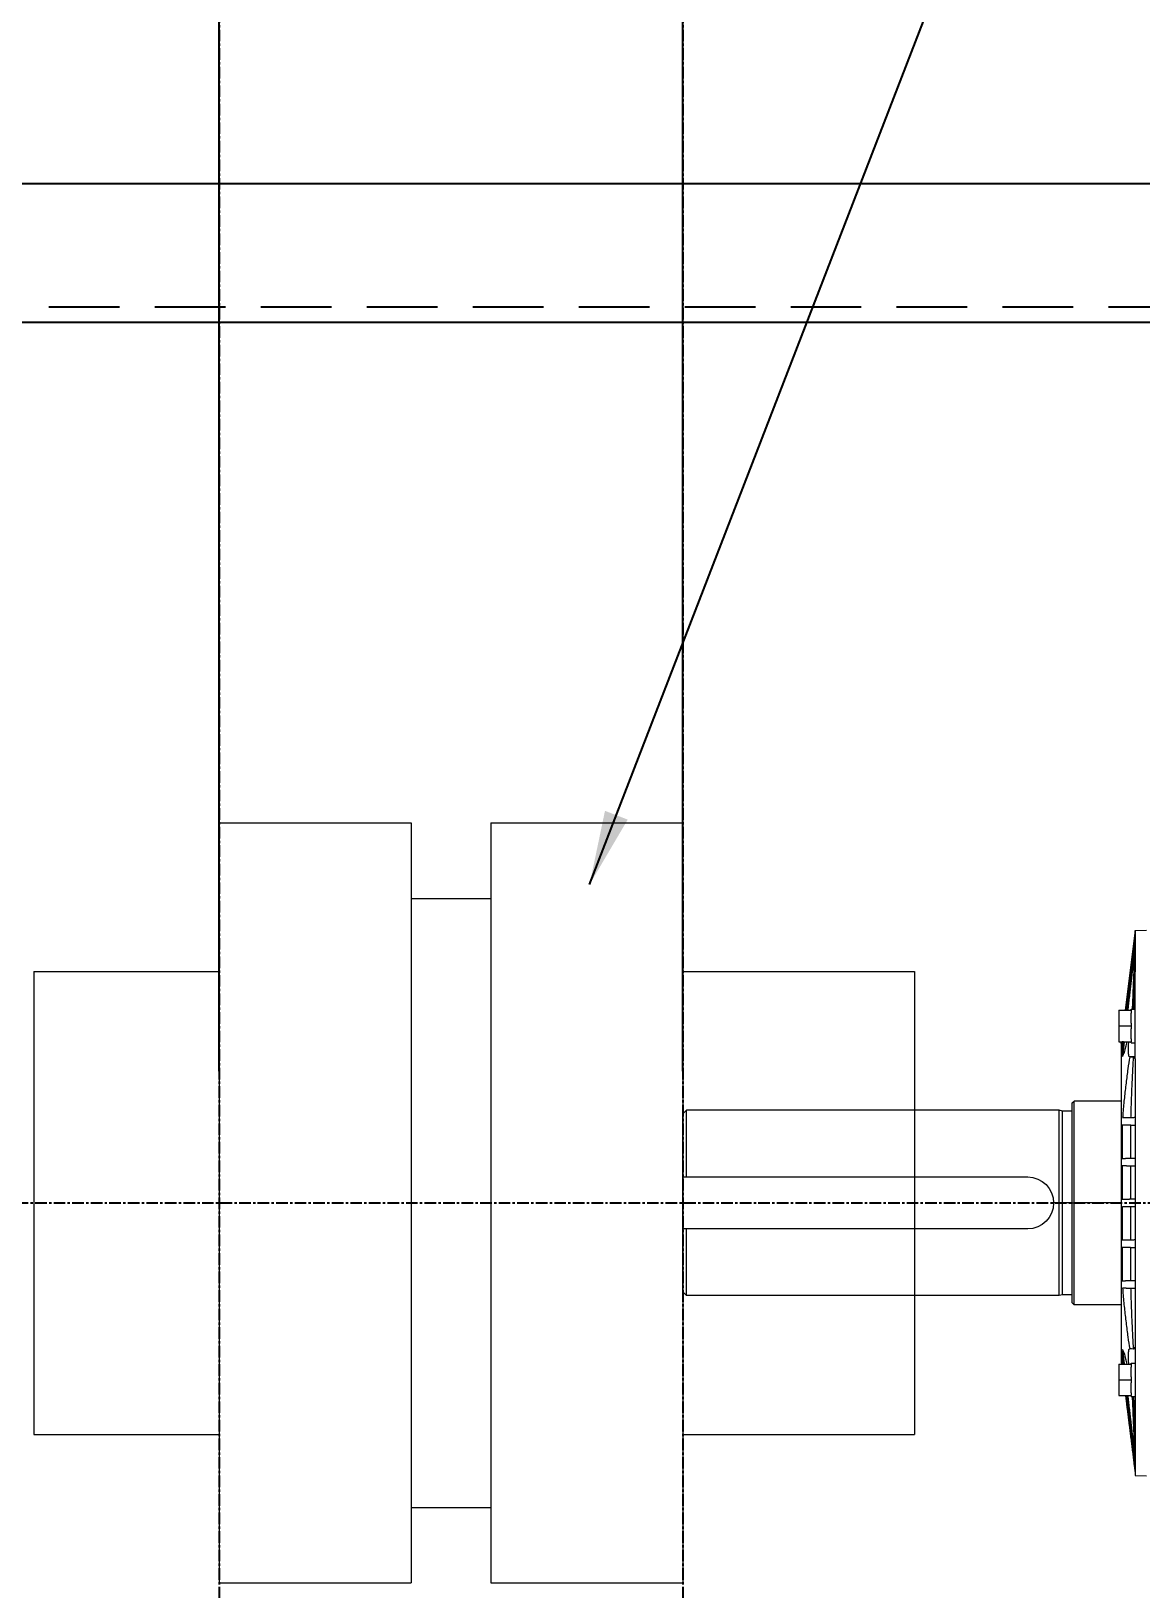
# Model space of a CAD drawing. Header units: millimetres. Extents: x -2122 to 22797, y 3569 to 89276.
# Drawn here: x 363 to 961, y 78658 to 79498 of the extents above; entities that cross this region are included whole.
import ezdxf

# ---------------------------------------------------------------- set-up
doc = ezdxf.new("R2010")
doc.units = ezdxf.units.MM
doc.header["$LTSCALE"] = 20
doc.linetypes.add('CENTER', pattern=[2, 1.25, -0.25, 0.25, -0.25])
doc.linetypes.add('HIDDEN', pattern=[9.525, 6.35, -3.175])
doc.layers.add('IA-DIBUJO', color=3, linetype='Continuous', lineweight=30)
doc.layers.add('IA-TRAZ', color=8, linetype='Continuous', lineweight=5)
for name, color, linetype in [('IA-DIM', 7, 'Continuous'), ('IA-EJES', 4, 'CENTER'), ('IA-ESTRUCTURAS', 2, 'Continuous'), ('IA-SEGM', 1, 'HIDDEN'), ('IA-TEXT', 2, 'Continuous')]:
    doc.layers.add(name, color=color, linetype=linetype)
doc.styles.add('ING-AMB', font='romans.shx', dxfattribs={"width": 0.75, "oblique": 15})
doc.dimstyles.new('ING-AMB 16', dxfattribs={"dimscale": 16, "dimtxt": 3, "dimasz": 2.5, "dimexe": 1, "dimexo": 1, "dimgap": 1, "dimtad": 1, "dimdec": 0, "dimzin": 0, "dimdsep": 46, "dimtxsty": 'ING-AMB', "dimcen": 0.1, "dimclrd": 7, "dimclre": 7, "dimclrt": 2, "dimadec": 0, "dimazin": 0, "dimtfac": 1, "dimtdec": 0, "dimtmove": 0, "dimatfit": 0, "dimfxl": 1.25, "dimtfill": 1, "dimtolj": 1, "dimtzin": 0, "dimarcsym": 1})
doc.dimstyles.new('ING-AMB 20', dxfattribs={"dimscale": 20, "dimtxt": 3, "dimasz": 2.5, "dimexe": 1, "dimexo": 1, "dimgap": 1, "dimtad": 1, "dimdec": 0, "dimzin": 0, "dimdsep": 46, "dimtxsty": 'ING-AMB', "dimcen": 0.1, "dimclrd": 7, "dimclre": 7, "dimclrt": 2, "dimadec": 0, "dimazin": 0, "dimtfac": 1, "dimtdec": 0, "dimtmove": 0, "dimatfit": 0, "dimfxl": 1.25, "dimtolj": 1, "dimtzin": 0, "dimarcsym": 1})

# ---------------------------------------------------------------- blocks, each defined once
blk = doc.blocks.new('*D11')
at = {"layer": 'Defpoints', "color": 0, "transparency": 16777216}
for p in [(-827.86, 80191.37), (-827.86, 79416.24), (2067.14, 79416.24)]:
    blk.add_point(p, dxfattribs=at)
at = {"layer": 'IA-DIM', "color": 7, "lineweight": -2, "transparency": 16777216}
for p, q in [((-827.86, 79436.24), (-827.86, 80211.37)), ((2067.14, 79436.24), (2067.14, 80211.37)), ((2017.14, 80191.37), (-777.86, 80191.37))]:
    blk.add_line(p, q, dxfattribs=at)
at = {"layer": 'IA-DIM', "color": 7, "transparency": 16777216}
for points in [[(-777.86, 80199.71), (-777.86, 80183.04), (-827.86, 80191.37)], [(2017.14, 80199.71), (2017.14, 80183.04), (2067.14, 80191.37)]]:
    blk.add_solid(points, dxfattribs=at)
at = {"layer": 'IA-DIM', "color": 2, "transparency": 16777216, "insert": (619.64, 80241.37), "char_height": 60, "attachment_point": 5, "style": 'ING-AMB'}
blk.add_mtext('\\A1;2895', dxfattribs=at)
blk = doc.blocks.new('A$C9f9da7af')
at = {"color": 0, "linetype": 'Continuous', "lineweight": 0}
for p, q in [((-2417.61, -3158.27), (-2417.76, -3152.27)), ((-2416.11, -3158.34), (-2417.61, -3158.27)), ((-2395.35, -3158.27), (-2417.61, -3158.27)), ((-2416.09, -3158.34), (-2416.11, -3158.34)), ((-2374.57, -3163.53), (-2416.11, -3158.34)), ((-2414.08, -3158.34), (-2414.75, -3158.34)), ((-2408.58, -3158.34), (-2409.97, -3158.34)), ((-2395.35, -3158.22), (-2395.35, -3158.27)), ((-2348.38, -3158.22), (-2395.35, -3158.22)), ((-2375.12, -3160.42), (-2375.12, -3158.22)), ((-2357.02, -3160.42), (-2357.02, -3158.22)), ((-2349.54, -3158.22), (-2349.37, -3161.44)), ((-2348.38, -3158.27), (-2348.38, -3158.22)), ((-2192.84, -3158.27), (-2348.38, -3158.27)), ((-2312.41, -3158.34), (-2316.8, -3158.34)), ((-2290.41, -3158.34), (-2294.8, -3158.34)), ((-2268.41, -3158.34), (-2272.8, -3158.34)), ((-2246.41, -3158.34), (-2250.8, -3158.34)), ((-2224.41, -3158.34), (-2228.8, -3158.34)), ((-2192.83, -3158.22), (-2192.84, -3158.27)), ((-2192.83, -3158.22), (-2145.86, -3158.22)), ((-2191.67, -3158.22), (-2191.84, -3161.44)), ((-2184.2, -3160.42), (-2184.2, -3158.22)), ((-2166.65, -3163.53), (-2125.11, -3158.34)), ((-2166.1, -3160.42), (-2166.1, -3158.22)), ((-2145.86, -3158.27), (-2145.86, -3158.22)), ((-2123.61, -3158.27), (-2145.86, -3158.27)), ((-2131.24, -3158.34), (-2132.64, -3158.34)), ((-2126.46, -3158.34), (-2127.13, -3158.34)), ((-2125.11, -3158.34), (-2125.12, -3158.34)), ((-2125.11, -3158.34), (-2123.61, -3158.27)), ((-2123.61, -3158.27), (-2123.45, -3152.27)), ((-2375.12, -3160.42), (-2374.57, -3160.42)), ((-2373.01, -3160.42), (-2374.57, -3160.42)), ((-2374.57, -3167.12), (-2374.57, -3160.42)), ((-2366.07, -3167.12), (-2374.57, -3167.12)), ((-2373.01, -3160.42), (-2367.63, -3160.42)), ((-2366.07, -3160.42), (-2367.63, -3160.42)), ((-2364.51, -3160.42), (-2366.07, -3160.42)), ((-2366.07, -3167.12), (-2366.07, -3160.42)), ((-2357.57, -3167.12), (-2366.07, -3167.12)), ((-2364.51, -3160.42), (-2359.13, -3160.42)), ((-2357.57, -3160.42), (-2359.13, -3160.42)), ((-2357.57, -3160.42), (-2357.02, -3160.42)), ((-2357.57, -3167.12), (-2357.57, -3160.42)), ((-2356.61, -3165.77), (-2357.57, -3165.65)), ((-2350.32, -3165.26), (-2357.44, -3165.26)), ((-2184.61, -3165.77), (-2356.61, -3165.77)), ((-2325.58, -3165.77), (-2325.58, -3191.27)), ((-2294.62, -3165.26), (-2312.59, -3165.26)), ((-2294.74, -3160.77), (-2312.48, -3160.77)), ((-2272.62, -3165.26), (-2290.59, -3165.26)), ((-2272.74, -3160.77), (-2290.48, -3160.77)), ((-2270.61, -3165.77), (-2270.61, -3191.27)), ((-2250.62, -3165.26), (-2268.59, -3165.26)), ((-2250.74, -3160.77), (-2268.48, -3160.77)), ((-2228.62, -3165.26), (-2246.59, -3165.26)), ((-2228.74, -3160.77), (-2246.48, -3160.77)), ((-2215.63, -3165.77), (-2215.63, -3191.27)), ((-2183.78, -3165.26), (-2190.9, -3165.26)), ((-2184.61, -3165.77), (-2183.65, -3165.65)), ((-2184.2, -3160.42), (-2183.65, -3160.42)), ((-2182.09, -3160.42), (-2183.65, -3160.42)), ((-2183.65, -3167.12), (-2183.65, -3160.42)), ((-2175.15, -3167.12), (-2183.65, -3167.12)), ((-2182.09, -3160.42), (-2176.71, -3160.42)), ((-2175.15, -3160.42), (-2176.71, -3160.42)), ((-2173.59, -3160.42), (-2175.15, -3160.42)), ((-2175.15, -3167.12), (-2175.15, -3160.42)), ((-2166.65, -3167.12), (-2175.15, -3167.12)), ((-2173.59, -3160.42), (-2168.21, -3160.42)), ((-2166.65, -3160.42), (-2168.21, -3160.42)), ((-2166.65, -3160.42), (-2166.1, -3160.42)), ((-2166.65, -3167.12), (-2166.65, -3160.42)), ((-2325.58, -3191.27), (-2270.61, -3191.27)), ((-2324.58, -3192.27), (-2325.58, -3191.27)), ((-2324.58, -3192.27), (-2270.61, -3192.27)), ((-2320.11, -3192.27), (-2320.11, -3197.41)), ((-2270.61, -3192.27), (-2270.61, -3191.27)), ((-2270.61, -3191.27), (-2215.63, -3191.27)), ((-2270.61, -3192.27), (-2270.61, -3197.41)), ((-2270.61, -3192.27), (-2216.63, -3192.27)), ((-2221.11, -3192.27), (-2221.11, -3197.41)), ((-2216.63, -3192.27), (-2215.63, -3191.27)), ((-2320.11, -3197.41), (-2320.61, -3199.27)), ((-2320.61, -3199.27), (-2270.61, -3199.27)), ((-2320.61, -3199.27), (-2320.61, -3400.27)), ((-2320.11, -3197.41), (-2270.61, -3197.41)), ((-2270.61, -3197.41), (-2270.61, -3199.27)), ((-2270.61, -3197.41), (-2221.11, -3197.41)), ((-2270.61, -3199.27), (-2270.61, -3202.27)), ((-2270.61, -3199.27), (-2220.61, -3199.27)), ((-2221.11, -3197.41), (-2220.61, -3199.27)), ((-2220.61, -3199.27), (-2220.61, -3400.27)), ((-2284.61, -3216.27), (-2284.61, -3402.27)), ((-2256.61, -3402.27), (-2256.61, -3216.27)), ((-2320.61, -3400.27), (-2284.61, -3400.27)), ((-2318.61, -3402.27), (-2320.61, -3400.27)), ((-2318.61, -3402.27), (-2284.61, -3402.27)), ((-2284.61, -3402.27), (-2256.61, -3402.27)), ((-2256.61, -3400.27), (-2220.61, -3400.27)), ((-2256.61, -3402.27), (-2222.61, -3402.27)), ((-2222.61, -3402.27), (-2220.61, -3400.27))]:
    blk.add_line(p, q, dxfattribs=at)
blk.add_arc((-2270.61, -3216.27), 14, 0, 180, dxfattribs=at)
for centre, major_axis, start_param, end_param in [((-2114.15, -3616.84), (317.98, -6063.69), -1.648139, -1.647826), ((-2427.07, -3616.84), (317.98, 6063.69), -1.493767, -1.493454), ((-2469.4, -1002.75), (113.68, -2167.86), 0.090211, 0.091044), ((-2071.82, -1002.75), (-113.68, -2167.86), -0.091044, -0.090211)]:
    blk.add_ellipse(centre, major_axis=major_axis, ratio=0.034852, start_param=start_param, end_param=end_param, dxfattribs=at)
for points, weights in [([(-2374.57, -3163.53), (-2391.87, -3161.36), (-2416.09, -3158.34)], [1.02826959777, 1.03265044, 1.00831758376]), ([(-2414.75, -3158.34), (-2391.49, -3161.22), (-2374.57, -3163.29)], [1.00854929074, 1.03236532481, 1.02975997181]), ([(-2374.57, -3163.18), (-2391.28, -3161.15), (-2414.08, -3158.34)], [1.03041144264, 1.03224362596, 1.00866391237]), ([(-2407.58, -3158.62), (-2410.76, -3158.48), (-2414.08, -3158.34)], [1.17812171172, 1.15595139911, 1.13360683082]), ([(-2409.97, -3158.34), (-2389.98, -3160.73), (-2374.57, -3162.51)], [1.00948827975, 1.03154475938, 1.0342118816]), ([(-2374.57, -3162.31), (-2389.49, -3160.6), (-2408.58, -3158.34)], [1.03522887731, 1.03136678001, 1.0097875089]), ([(-2408.58, -3158.34), (-2389.83, -3159.13), (-2375.12, -3159.73)], [1.11827332845, 1.23275965885, 1.33639415221]), ([(-2395.35, -3158.27), (-2384.64, -3158.67), (-2375.12, -3159)], [1.09279132324, 1.13709117658, 1.17688000269]), ([(-2349.41, -3159.38), (-2348.94, -3158.9), (-2348.38, -3158.27)], [1.22573041279, 1.1653041114, 1.09279132324]), ([(-2316.8, -3158.34), (-2316.69, -3162.63), (-2316.63, -3165.09)], [1.0097875089, 1.05148570206, 1.02703000675]), ([(-2312.59, -3165.26), (-2312.53, -3162.74), (-2312.41, -3158.34)], [1.02398670599, 1.05088089907, 1.00948827975]), ([(-2294.8, -3158.34), (-2294.69, -3162.65), (-2294.62, -3165.26)], [1.00866391237, 1.04530876691, 1.02057939411]), ([(-2290.59, -3165.26), (-2290.53, -3162.64), (-2290.41, -3158.34)], [1.02015476916, 1.04456733463, 1.00854929074]), ([(-2272.8, -3158.34), (-2272.69, -3162.61), (-2272.62, -3165.26)], [1.00831758301, 1.04305197184, 1.01927740822]), ([(-2268.59, -3165.26), (-2268.52, -3162.61), (-2268.41, -3158.34)], [1.01927740822, 1.04305197184, 1.00831758301]), ([(-2250.8, -3158.34), (-2250.69, -3162.64), (-2250.62, -3165.26)], [1.00854929074, 1.04456733463, 1.02015476916]), ([(-2246.59, -3165.26), (-2246.53, -3162.65), (-2246.41, -3158.34)], [1.02057939411, 1.04530876691, 1.00866391237]), ([(-2228.8, -3158.34), (-2228.69, -3162.74), (-2228.62, -3165.26)], [1.00948827975, 1.05088089907, 1.02398670599]), ([(-2224.59, -3165.09), (-2224.52, -3162.63), (-2224.41, -3158.34)], [1.02703000675, 1.05148570206, 1.0097875089]), ([(-2192.84, -3158.27), (-2192.27, -3158.9), (-2191.8, -3159.38)], [1.09279132324, 1.1653041114, 1.22573041279]), ([(-2125.12, -3158.34), (-2149.34, -3161.36), (-2166.65, -3163.53)], [1.00831758383, 1.03265044031, 1.02826959803]), ([(-2166.65, -3163.29), (-2149.72, -3161.22), (-2126.46, -3158.34)], [1.02975997182, 1.03236532482, 1.00854929074]), ([(-2127.13, -3158.34), (-2149.93, -3161.15), (-2166.65, -3163.18)], [1.00866391237, 1.03224362596, 1.03041144265]), ([(-2166.65, -3162.51), (-2151.24, -3160.73), (-2131.24, -3158.34)], [1.0342118816, 1.03154475938, 1.00948827975]), ([(-2132.64, -3158.34), (-2151.73, -3160.6), (-2166.65, -3162.31)], [1.0097875089, 1.03136678001, 1.03522887731]), ([(-2166.1, -3159), (-2156.58, -3158.67), (-2145.86, -3158.27)], [1.17688000269, 1.13709117658, 1.09279132324]), ([(-2166.1, -3159.73), (-2151.38, -3159.13), (-2132.64, -3158.34)], [1.33640109041, 1.23276605902, 1.11827913426]), ([(-2127.13, -3158.34), (-2130.45, -3158.48), (-2133.63, -3158.62)], [1.13361338927, 1.15595808684, 1.17812852772]), ([(-2349.65, -3165.09), (-2353.47, -3164.68), (-2357.57, -3164.22)], [1.02703000675, 1.03105043928, 1.03328298137]), ([(-2357.57, -3164.45), (-2353.82, -3164.87), (-2350.32, -3165.26)], [1.03052000834, 1.02802204457, 1.02398670599]), ([(-2357.44, -3165.26), (-2357.5, -3165.25), (-2357.57, -3165.24)], [1.02057939411, 1.02065106104, 1.0207222125]), ([(-2183.65, -3164.22), (-2187.75, -3164.68), (-2191.56, -3165.09)], [1.03328298137, 1.03105043928, 1.02703000675]), ([(-2190.9, -3165.26), (-2187.4, -3164.87), (-2183.65, -3164.45)], [1.02398670599, 1.02802204457, 1.03052000834]), ([(-2183.65, -3165.24), (-2183.71, -3165.25), (-2183.78, -3165.26)], [1.0207222125, 1.02065106104, 1.02057939411])]:
    blk.add_rational_spline(points, weights, degree=2, dxfattribs=at)
for points in [[(-2414, -3158.43), (-2414.7, -3158.4), (-2415.39, -3158.37), (-2416.09, -3158.34)], [(-2125.12, -3158.34), (-2125.82, -3158.37), (-2126.52, -3158.4), (-2127.21, -3158.43)], [(-2357.44, -3165.26), (-2357.48, -3165.02), (-2357.52, -3164.77), (-2357.57, -3164.53)], [(-2183.65, -3164.53), (-2183.69, -3164.77), (-2183.73, -3165.02), (-2183.78, -3165.26)]]:
    blk.add_open_spline(points, degree=3, dxfattribs=at)
for points, knots in [([(-2316.74, -3160.74), (-2317.62, -3160.71), (-2318.5, -3160.69), (-2322.2, -3160.58), (-2324.95, -3160.49), (-2330.12, -3160.3), (-2332.77, -3160.2), (-2337.97, -3159.97), (-2340.54, -3159.85), (-2345.24, -3159.61), (-2347.4, -3159.49), (-2349.41, -3159.38)], [8.673313, 8.673313, 8.673313, 8.673313, 8.92217, 8.92217, 9.73294, 9.73294, 10.544635, 10.544635, 11.35633, 11.35633, 12.107307, 12.107307, 12.107307, 12.107307]), ([(-2191.8, -3159.38), (-2193.81, -3159.49), (-2195.97, -3159.61), (-2200.68, -3159.85), (-2203.24, -3159.97), (-2208.45, -3160.2), (-2211.09, -3160.3), (-2216.26, -3160.49), (-2219.01, -3160.58), (-2222.72, -3160.69), (-2223.59, -3160.71), (-2224.48, -3160.74)], [0.872413, 0.872413, 0.872413, 0.872413, 1.62339, 1.62339, 2.435085, 2.435085, 3.24678, 3.24678, 4.05755, 4.05755, 4.306406, 4.306406, 4.306406, 4.306406]), ([(-2357.57, -3161.78), (-2357.43, -3161.79), (-2357.29, -3161.79), (-2355.66, -3161.88), (-2354.29, -3161.92), (-2352.12, -3161.92), (-2351.16, -3161.88), (-2349.83, -3161.72), (-2349.46, -3161.6), (-2349.38, -3161.45), (-2349.38, -3161.44), (-2349.37, -3161.44)], [-2.352643, -2.352643, -2.352643, -2.352643, -2.310356, -2.310356, -1.849353, -1.849353, -1.38835, -1.38835, -0.927348, -0.927348, -0.900327, -0.900327, -0.900327, -0.900327]), ([(-2357.57, -3162.57), (-2356.56, -3162.81), (-2355.63, -3163.04), (-2353.6, -3163.57), (-2352.61, -3163.87), (-2351.06, -3164.4), (-2350.43, -3164.65), (-2349.86, -3164.95), (-2349.75, -3165.02), (-2349.65, -3165.09)], [1.895432, 1.895432, 1.895432, 1.895432, 2.454645, 2.454645, 3.27286, 3.27286, 4.082567, 4.082567, 4.333092, 4.333092, 4.333092, 4.333092]), ([(-2316.63, -3165.09), (-2317.51, -3165.02), (-2318.39, -3164.95), (-2322.09, -3164.65), (-2324.82, -3164.4), (-2329.99, -3163.87), (-2332.65, -3163.57), (-2337.87, -3162.93), (-2340.44, -3162.6), (-2345.15, -3161.93), (-2347.31, -3161.6), (-2349.32, -3161.27)], [8.690281, 8.690281, 8.690281, 8.690281, 8.940806, 8.940806, 9.750513, 9.750513, 10.568728, 10.568728, 11.386943, 11.386943, 12.141984, 12.141984, 12.141984, 12.141984]), ([(-2191.9, -3161.27), (-2193.91, -3161.6), (-2196.07, -3161.93), (-2200.77, -3162.6), (-2203.34, -3162.93), (-2208.57, -3163.57), (-2211.22, -3163.87), (-2216.39, -3164.4), (-2219.13, -3164.65), (-2222.82, -3164.95), (-2223.7, -3165.02), (-2224.59, -3165.09)], [0.881389, 0.881389, 0.881389, 0.881389, 1.63643, 1.63643, 2.454645, 2.454645, 3.27286, 3.27286, 4.082567, 4.082567, 4.333092, 4.333092, 4.333092, 4.333092]), ([(-2191.84, -3161.44), (-2191.84, -3161.44), (-2191.83, -3161.45), (-2191.75, -3161.6), (-2191.38, -3161.72), (-2190.06, -3161.88), (-2189.1, -3161.92), (-2186.92, -3161.92), (-2185.56, -3161.88), (-2183.93, -3161.79), (-2183.79, -3161.79), (-2183.65, -3161.78)], [-2.798379, -2.798379, -2.798379, -2.798379, -2.771358, -2.771358, -2.310356, -2.310356, -1.849353, -1.849353, -1.38835, -1.38835, -1.346063, -1.346063, -1.346063, -1.346063]), ([(-2191.56, -3165.09), (-2191.46, -3165.02), (-2191.35, -3164.95), (-2190.78, -3164.65), (-2190.15, -3164.4), (-2188.6, -3163.87), (-2187.61, -3163.57), (-2185.58, -3163.04), (-2184.66, -3162.81), (-2183.65, -3162.57)], [8.690281, 8.690281, 8.690281, 8.690281, 8.940806, 8.940806, 9.750513, 9.750513, 10.568728, 10.568728, 11.127941, 11.127941, 11.127941, 11.127941])]:
    blk.add_open_spline(points, degree=3, knots=knots, dxfattribs=at)
blk = doc.blocks.new('*D34')
at = {"layer": 'Defpoints', "color": 0, "transparency": 16777216}
for p in [(714.14, 79986.26), (464.14, 78917.28), (714.14, 78917.28)]:
    blk.add_point(p, dxfattribs=at)
at = {"layer": 'IA-DIM', "color": 7, "lineweight": -2, "transparency": 16777216}
for p, q in [((464.14, 78937.28), (464.14, 80006.26)), ((714.14, 78937.28), (714.14, 80006.26)), ((514.14, 79986.26), (664.14, 79986.26))]:
    blk.add_line(p, q, dxfattribs=at)
at = {"layer": 'IA-DIM', "color": 7, "transparency": 16777216}
for points in [[(514.14, 79994.59), (514.14, 79977.92), (464.14, 79986.26)], [(664.14, 79994.59), (664.14, 79977.92), (714.14, 79986.26)]]:
    blk.add_solid(points, dxfattribs=at)
at = {"layer": 'IA-DIM', "color": 2, "transparency": 16777216, "insert": (589.14, 80036.26), "char_height": 60, "attachment_point": 5, "style": 'ING-AMB'}
blk.add_mtext('\\A1;250', dxfattribs=at)
blk = doc.blocks.new('*D35')
at = {"layer": 'Defpoints', "color": 0, "transparency": 16777216}
for p in [(464.14, 79986.26), (-607.86, 79405.76), (464.14, 78917.28)]:
    blk.add_point(p, dxfattribs=at)
at = {"layer": 'IA-DIM', "color": 7, "lineweight": -2, "transparency": 16777216}
for p, q in [((-607.86, 79425.76), (-607.86, 80006.26)), ((464.14, 78937.28), (464.14, 80006.26)), ((-557.86, 79986.26), (414.14, 79986.26))]:
    blk.add_line(p, q, dxfattribs=at)
at = {"layer": 'IA-DIM', "color": 7, "transparency": 16777216}
for points in [[(-557.86, 79994.59), (-557.86, 79977.92), (-607.86, 79986.26)], [(414.14, 79994.59), (414.14, 79977.92), (464.14, 79986.26)]]:
    blk.add_solid(points, dxfattribs=at)
at = {"layer": 'IA-DIM', "color": 2, "transparency": 16777216, "insert": (-71.86, 80036.26), "char_height": 60, "attachment_point": 5, "style": 'ING-AMB'}
blk.add_mtext('\\A1;1072', dxfattribs=at)
blk = doc.blocks.new('*D32')
at = {"layer": 'Defpoints', "color": 0, "transparency": 16777216}
for p in [(2200.2, 80397.78), (-947.86, 79004.38), (2200.2, 78966.02)]:
    blk.add_point(p, dxfattribs=at)
at = {"layer": 'IA-DIM', "color": 7, "lineweight": -2, "transparency": 16777216}
for p, q in [((-947.86, 79024.38), (-947.86, 80417.78)), ((2200.2, 78986.02), (2200.2, 80417.78)), ((-897.86, 80397.78), (2150.2, 80397.78))]:
    blk.add_line(p, q, dxfattribs=at)
at = {"layer": 'IA-DIM', "color": 7, "transparency": 16777216}
for points in [[(-897.86, 80406.11), (-897.86, 80389.45), (-947.86, 80397.78)], [(2150.2, 80406.11), (2150.2, 80389.45), (2200.2, 80397.78)]]:
    blk.add_solid(points, dxfattribs=at)
at = {"layer": 'IA-DIM', "color": 2, "transparency": 16777216, "insert": (626.17, 80447.78), "char_height": 60, "attachment_point": 5, "style": 'ING-AMB'}
blk.add_mtext('\\A1;3148', dxfattribs=at)
blk = doc.blocks.new('*D94')
at = {"layer": 'Defpoints', "color": 0, "transparency": 16777216}
for p in [(714.14, 79986.26), (2067.14, 79416.24), (714.14, 78917.28)]:
    blk.add_point(p, dxfattribs=at)
at = {"layer": 'IA-DIM', "color": 7, "lineweight": -2, "transparency": 16777216}
for p, q in [((714.14, 78937.28), (714.14, 80006.26)), ((2067.14, 79436.24), (2067.14, 80006.26)), ((2017.14, 79986.26), (764.14, 79986.26))]:
    blk.add_line(p, q, dxfattribs=at)
at = {"layer": 'IA-DIM', "color": 7, "transparency": 16777216}
for points in [[(764.14, 79994.59), (764.14, 79977.92), (714.14, 79986.26)], [(2017.14, 79994.59), (2017.14, 79977.92), (2067.14, 79986.26)]]:
    blk.add_solid(points, dxfattribs=at)
at = {"layer": 'IA-DIM', "color": 2, "transparency": 16777216, "insert": (1390.64, 80036.26), "char_height": 60, "attachment_point": 5, "style": 'ING-AMB'}
blk.add_mtext('\\A1;1353', dxfattribs=at)

msp = doc.modelspace()

# ---------------------------------------------------------------- linework, layer by layer
at = {"layer": 'IA-DIBUJO', "color": 2, "linetype": 'Continuous', "lineweight": 0, "extrusion": (2.06626e-48, 1, -1.83697e-16)}
for p, q in [((464.14, 79071.24), (464.14, 78690.84)), ((464.14, 79071.24), (567.72, 79071.24)), ((567.72, 79071.24), (567.72, 78690.84)), ((610.57, 79071.24), (610.57, 78690.84)), ((610.57, 79071.24), (714.14, 79071.24)), ((714.14, 79071.24), (714.14, 78690.84)), ((567.72, 79030.48), (610.57, 79030.48)), ((364.14, 78991.15), (364.14, 78759.37)), ((364.14, 78991.15), (464.14, 78991.15)), ((714.14, 78991.15), (839.14, 78991.15)), ((839.14, 78991.15), (839.14, 78741.33)), ((364.14, 78759.37), (364.14, 78741.33)), ((364.14, 78741.33), (464.14, 78741.33)), ((714.14, 78741.33), (839.14, 78741.33)), ((567.72, 78702), (610.57, 78702)), ((464.14, 78690.84), (464.14, 78661.24)), ((567.72, 78690.84), (567.72, 78661.24)), ((610.57, 78690.84), (610.57, 78661.24)), ((714.14, 78690.84), (714.14, 78661.24)), ((464.14, 78661.24), (567.72, 78661.24)), ((610.57, 78661.24), (714.14, 78661.24))]:
    msp.add_line(p, q, dxfattribs=at)
at = {"layer": 'IA-EJES', "ltscale": 0.25}
for p, q in [((464.14, 80009.17), (464.14, 78182.03)), ((714.14, 80009.17), (714.14, 78182.03)), ((-255.11, 78866.24), (2390, 78866.24))]:
    msp.add_line(p, q, dxfattribs=at)
at = {"layer": 'IA-ESTRUCTURAS'}
msp.add_lwpolyline([(-827.86, 79341.24), (-827.86, 79416.24), (2067.14, 79416.24), (2067.14, 79341.24), (-827.86, 79341.24), (-752.86, 79341.24)], dxfattribs=at)
at = {"layer": 'IA-SEGM', "ltscale": 0.3}
msp.add_line((-827.86, 79349.74), (2067.14, 79349.74), dxfattribs=at)

# ---------------------------------------------------------------- block references
at = {"layer": 'IA-TRAZ', "xscale": -1, "rotation": 270}
msp.add_blockref('A$C9f9da7af', (4116.42, 81136.85), dxfattribs=at)

# ---------------------------------------------------------------- dimensions: what is measured, and where the dimension line sits
at = {"layer": 'IA-DIM'}
for base, p1, p2, picture, middle in [((2200.2, 80397.78), (-947.86, 79004.38), (2200.2, 78966.02), '*D32', (626.17, 80447.78)), ((-827.86, 80191.37), (2067.14, 79416.24), (-827.86, 79416.24), '*D11', (619.64, 80241.37))]:
    dim = msp.add_linear_dim(base=base, p1=p1, p2=p2, dimstyle='ING-AMB 20', override={"dimpost": '\\X'}, dxfattribs=at)
    dim.commit()
    dim.dimension.update_dxf_attribs({"geometry": picture, "text_midpoint": middle})
for base, p1, p2, picture, middle in [((464.14, 79986.26), (-607.86, 79405.76), (464.14, 78917.28), '*D35', (-71.86, 79986.26)), ((714.14, 79986.26), (464.14, 78917.28), (714.14, 78917.28), '*D34', (589.14, 79986.26))]:
    dim = msp.add_linear_dim(base=base, p1=p1, p2=p2, dimstyle='ING-AMB 20', override={"dimpost": '\\X'}, dxfattribs=at)
    dim.commit()
    dim.dimension.update_dxf_attribs({"geometry": picture, "text_midpoint": middle, "dimtype": 160})
dim = msp.add_linear_dim(base=(714.14, 79986.26), p1=(2067.14, 79416.24), p2=(714.14, 78917.28), angle=180, dimstyle='ING-AMB 20', override={"dimpost": '\\X'}, dxfattribs=at)
dim.commit()
dim.dimension.update_dxf_attribs({"geometry": '*D94', "text_midpoint": (1390.64, 80036.26)})

# ---------------------------------------------------------------- leaders
at = {"layer": 'IA-TEXT'}
msp.add_leader([(663.91, 79038.1, 30576.32), (919.17, 79698.73, 30576.32), (955.35, 79698.73, 30576.32)], dimstyle='ING-AMB 16', override={"dimgap": 1, "dimtad": 0}, dxfattribs=at)

doc.saveas('drawing.dxf')
